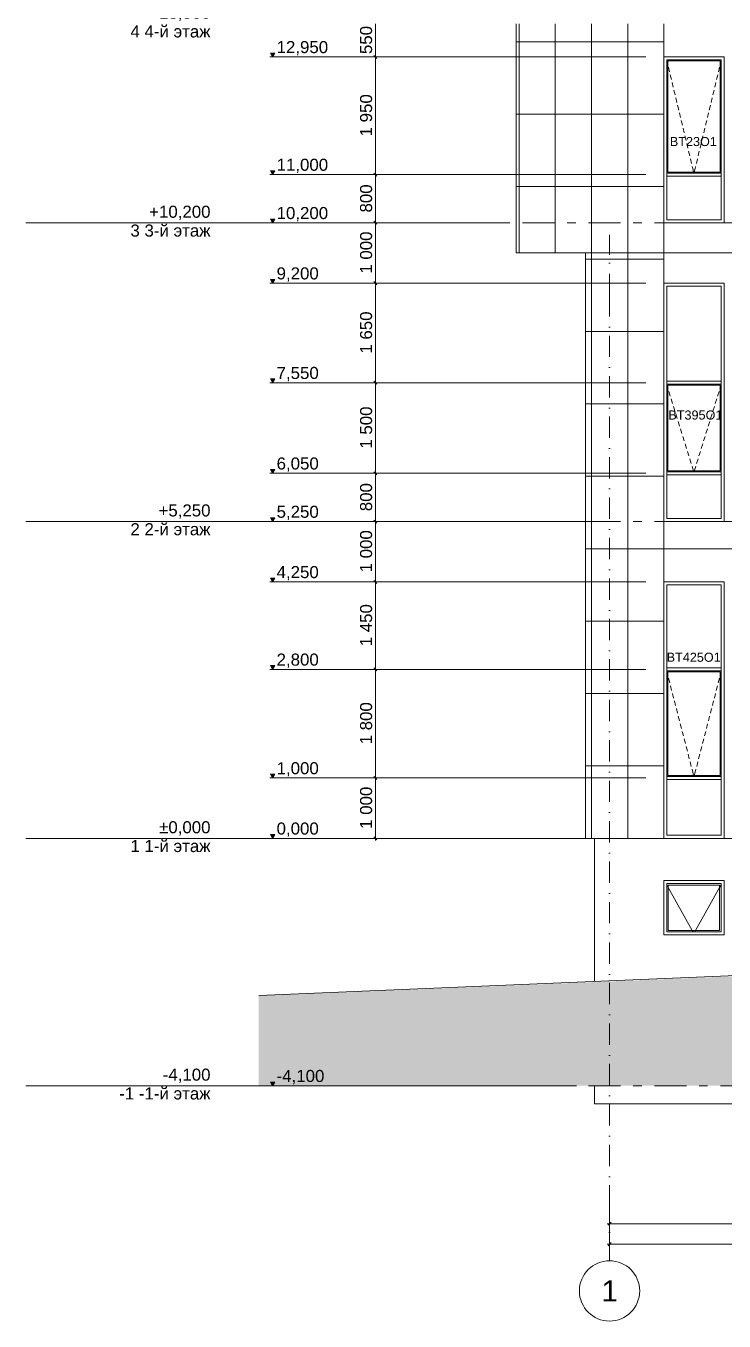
# Model space of a CAD drawing. Header units: millimetres. Extents: x 1499747 to 4341325, y -28481 to 441852.
# Drawn here: x 4170860 to 4182439, y 272654 to 294117 of the extents above; entities that cross this region are included whole.
import ezdxf
from ezdxf.xclip import XClip

# ---------------------------------------------------------------- set-up
doc = ezdxf.new("R2010")
doc.units = ezdxf.units.MM
doc.header["$MEASUREMENT"] = 0
doc.header["$XCLIPFRAME"] = 0
doc.linetypes.add('Штрих-Штриховая', pattern=[1093.611073, 529.166651, -211.666656, 141.111112, -211.666656])
doc.linetypes.add('Штрихпунктирная', pattern=[670.277762, 352.777767, -176.388884, 0, -141.111112])
for name, color, linetype, lineweight in [('2  Фасад_26_0_Ном._пера__1_Ном._пера__7', 7, 'Continuous', 18), ('2  Фасад_26_0_Ном._пера__20_Ном._пера__1', 1, 'Continuous', 18), ('2  Фасад_26_Витражные окна_Ном._пера__1_Ном._пера__7', 7, 'Continuous', 18), ('2  Фасад_26_Витражные окна_Ном._пера__20_Ном._пера__1', 1, 'Continuous', 18), ('2  Фасад_26_Витражные окна_Ном._пера__92_Ном._пера__233', 233, 'Continuous', 18), ('2  Фасад_26_Конструктив - Колонны_Ном._пера__8_Ном._пера__12', 12, 'Continuous', 18), ('2  Фасад_26_Конструктив - Перекрытия_Ном._пера__1_Ном._пера__7', 7, 'Continuous', 18), ('2  Фасад_26_Конструктив - Перекрытия_Ном._пера__89_Ном._пера__111', 111, 'Continuous', 18), ('2  Фасад_26_Местность - Рельеф_Ном._пера__7', 7, 'Continuous', 18), ('2  Фасад_26_Местность - Рельеф_Ном._пера__93_Ном._пера__53', 53, 'Continuous', 18), ('2  Фасад_26_Окна Archicad_Ном._пера__1_Ном._пера__7', 7, 'Continuous', 18), ('2  Фасад_26_Окна Archicad_Ном._пера__3_Ном._пера__30', 30, 'Continuous', 18), ('2  Фасад_26_Окна Archicad_Ном._пера__87_Ном._пера__251', 250, 'Continuous', 18), ('2  Фасад_26_Отделка керамика_Ном._пера__1_Ном._пера__7', 7, 'Continuous', 18), ('2  Фасад_26_Размер - Общий_Ном._пера__1_Ном._пера__7', 7, 'Continuous', 18), ('2  Фасад_26_Сетка кладки_Ном._пера__102_Ном._пера__9', 9, 'Continuous', 18), ('2  Фасад_26_Сетка кладки_Ном._пера__1_Ном._пера__7', 7, 'Continuous', 18), ('2  Фасад_26_Элемент Модели - Оси_Ном._пера__2_Ном._пера__8', 8, 'Continuous', 18)]:
    doc.layers.add(name, color=color, linetype=linetype, lineweight=lineweight)
doc.layers.add('Чертеж и Рисунок', color=7, linetype='Continuous')
doc.styles.add('СГЕНЕРИР_СТИЛЬ_2', font='arial.ttf')

# ---------------------------------------------------------------- blocks, each defined once
blk = doc.blocks.new('Чертеж_6_26', base_point=(1593971, 9692))
at = {"layer": '2  Фасад_26_Местность - Рельеф_Ном._пера__7', "linetype": 'Continuous', "true_color": 0xc7c8ca}
blk.add_hatch(color=9, dxfattribs=at).paths.add_polyline_path([(1592324, 7253), (1588154, 7082), (1588154, 5592), (1649362, 5592), (1649362, 9608)])
at = {"layer": '2  Фасад_26_Размер - Общий_Ном._пера__1_Ном._пера__7', "linetype": 'Continuous', "true_color": 0xc7c8ca}
for points in [[(1588382, 22642), (1588419, 22704), (1588346, 22704)], [(1588382, 20692), (1588419, 20754), (1588346, 20754)], [(1588382, 19892), (1588419, 19954), (1588346, 19954)], [(1588382, 18892), (1588419, 18954), (1588346, 18954)], [(1588382, 17242), (1588419, 17304), (1588346, 17304)], [(1588382, 15742), (1588419, 15804), (1588346, 15804)], [(1588382, 14942), (1588419, 15004), (1588346, 15004)], [(1588382, 13942), (1588419, 14004), (1588346, 14004)], [(1588382, 12492), (1588419, 12554), (1588346, 12554)], [(1588382, 10692), (1588419, 10754), (1588346, 10754)], [(1588382, 9692), (1588419, 9754), (1588346, 9754)], [(1588382, 5592), (1588419, 5654), (1588346, 5654)]]:
    blk.add_hatch(color=9, dxfattribs=at).paths.add_polyline_path(points)
at = {"layer": '2  Фасад_26_0_Ном._пера__1_Ном._пера__7', "color": 9, "linetype": 'Continuous', "true_color": 0xc7c8ca}
for p, q in [((1584292, 19892), (1587354, 19892)), ((1587754, 19892), (1587354, 19892)), ((1587754, 19892), (1587954, 19892)), ((1588054, 19892), (1587954, 19892)), ((1588154, 19892), (1588054, 19892)), ((1584292, 14942), (1587354, 14942)), ((1587754, 14942), (1587354, 14942)), ((1587754, 14942), (1587954, 14942)), ((1588054, 14942), (1587954, 14942)), ((1588154, 14942), (1588054, 14942)), ((1584292, 9692), (1587354, 9692)), ((1587754, 9692), (1587354, 9692)), ((1587754, 9692), (1587954, 9692)), ((1588054, 9692), (1587954, 9692)), ((1588154, 9692), (1588054, 9692)), ((1584292, 5592), (1587354, 5592)), ((1587754, 5592), (1587354, 5592)), ((1587754, 5592), (1587954, 5592)), ((1588054, 5592), (1587954, 5592)), ((1588154, 5592), (1588054, 5592))]:
    blk.add_line(p, q, dxfattribs=at)
at = {"layer": '2  Фасад_26_0_Ном._пера__20_Ном._пера__1', "color": 9, "linetype": 'Штрих-Штриховая', "true_color": 0xc7c8ca}
for p, q in [((1588154, 19892), (1649362, 19892)), ((1588154, 14942), (1649362, 14942)), ((1588154, 9692), (1649362, 9692)), ((1588154, 5592), (1649362, 5592))]:
    blk.add_line(p, q, dxfattribs=at)
at = {"layer": '2  Фасад_26_Витражные окна_Ном._пера__1_Ном._пера__7', "color": 9, "linetype": 'Continuous', "true_color": 0xc7c8ca}
for p, q in [((1594921, 22292), (1594921, 22592)), ((1594921, 22592), (1595371, 22592)), ((1595806, 22577), (1594936, 22577)), ((1594936, 22577), (1594936, 20732)), ((1595371, 22592), (1595821, 22592)), ((1595806, 20732), (1595806, 22577)), ((1595821, 22292), (1595821, 22592)), ((1594921, 20892), (1594921, 22292)), ((1595821, 20892), (1595821, 22292)), ((1594921, 20717), (1594921, 20892)), ((1595821, 20717), (1595821, 20892)), ((1594921, 20692), (1594921, 20717)), ((1595371, 20717), (1594921, 20717)), ((1594921, 20667), (1594921, 20692)), ((1594921, 19942), (1594921, 20667)), ((1595371, 20667), (1594921, 20667)), ((1594936, 20732), (1595806, 20732)), ((1595821, 20717), (1595371, 20717)), ((1595821, 20667), (1595371, 20667)), ((1595821, 20692), (1595821, 20717)), ((1595821, 20667), (1595821, 20692)), ((1595821, 19942), (1595821, 20667)), ((1595371, 19942), (1594921, 19942)), ((1595821, 19942), (1595371, 19942)), ((1595871, 17242), (1595871, 18892)), ((1595821, 18842), (1594921, 18842)), ((1594921, 17242), (1594921, 18842)), ((1595821, 17267), (1595821, 18842)), ((1595821, 17267), (1594921, 17267)), ((1594921, 15742), (1594921, 17242)), ((1595821, 17217), (1594921, 17217)), ((1595806, 17202), (1594936, 17202)), ((1594936, 17202), (1594936, 15782)), ((1595806, 15782), (1595806, 17202)), ((1595821, 17242), (1595821, 17267)), ((1595821, 17217), (1595821, 17242)), ((1595821, 15767), (1595821, 17217)), ((1595871, 15742), (1595871, 17242)), ((1595821, 15767), (1594921, 15767)), ((1594921, 14992), (1594921, 15742)), ((1595821, 15717), (1594921, 15717)), ((1594936, 15782), (1595806, 15782)), ((1595821, 15742), (1595821, 15767)), ((1595821, 15717), (1595821, 15742)), ((1595821, 14992), (1595821, 15717)), ((1595871, 14942), (1595871, 15742)), ((1595821, 14992), (1594921, 14992)), ((1594921, 13892), (1595371, 13892)), ((1594921, 12992), (1594921, 13892)), ((1595371, 13892), (1595821, 13892)), ((1595821, 12992), (1595821, 13892)), ((1595871, 12992), (1595871, 13942)), ((1594921, 12517), (1594921, 12992)), ((1595821, 12517), (1595821, 12992)), ((1595871, 12492), (1595871, 12992)), ((1594921, 12492), (1594921, 12517)), ((1595371, 12517), (1594921, 12517)), ((1594921, 12467), (1594921, 12492)), ((1595371, 12467), (1594921, 12467)), ((1594921, 12092), (1594921, 12467)), ((1595806, 12452), (1594936, 12452)), ((1594936, 12452), (1594936, 10732)), ((1595821, 12517), (1595371, 12517)), ((1595821, 12467), (1595371, 12467)), ((1595806, 10732), (1595806, 12452)), ((1595821, 12492), (1595821, 12517)), ((1595821, 12467), (1595821, 12492)), ((1595821, 12092), (1595821, 12467)), ((1595871, 12092), (1595871, 12492)), ((1594921, 10717), (1594921, 12092)), ((1595821, 10717), (1595821, 12092)), ((1595871, 10692), (1595871, 12092)), ((1594936, 10732), (1595806, 10732)), ((1594921, 10692), (1594921, 10717)), ((1595371, 10717), (1594921, 10717)), ((1594921, 10667), (1594921, 10692)), ((1594921, 9742), (1594921, 10667)), ((1595371, 10667), (1594921, 10667)), ((1595821, 10717), (1595371, 10717)), ((1595821, 10667), (1595371, 10667)), ((1595821, 10692), (1595821, 10717)), ((1595821, 10667), (1595821, 10692)), ((1595821, 9742), (1595821, 10667)), ((1595871, 9692), (1595871, 10692)), ((1595371, 9692), (1594872, 9692)), ((1595371, 9742), (1594921, 9742)), ((1595821, 9742), (1595371, 9742)), ((1595871, 9692), (1595371, 9692))]:
    blk.add_line(p, q, dxfattribs=at)
at = {"layer": '2  Фасад_26_Витражные окна_Ном._пера__92_Ном._пера__233', "color": 9, "linetype": 'Continuous', "true_color": 0xc7c8ca}
for p, q in [((1594921, 22576), (1594935, 22519)), ((1595821, 22576), (1595807, 22519)), ((1594947, 22471), (1594965, 22393)), ((1594977, 22344), (1594996, 22266)), ((1595765, 22344), (1595746, 22266)), ((1595796, 22471), (1595777, 22393)), ((1595008, 22218), (1595026, 22140)), ((1595735, 22218), (1595716, 22140)), ((1595038, 22091), (1595057, 22014)), ((1595069, 21965), (1595087, 21887)), ((1595674, 21965), (1595655, 21887)), ((1595704, 22091), (1595685, 22014)), ((1595099, 21839), (1595118, 21761)), ((1595130, 21712), (1595148, 21635)), ((1595613, 21712), (1595594, 21635)), ((1595643, 21839), (1595624, 21761)), ((1595160, 21586), (1595179, 21508)), ((1595582, 21586), (1595563, 21508)), ((1595191, 21460), (1595209, 21382)), ((1595221, 21333), (1595240, 21255)), ((1595521, 21333), (1595502, 21255)), ((1595552, 21460), (1595533, 21382)), ((1595252, 21207), (1595270, 21129)), ((1595282, 21081), (1595301, 21003)), ((1595460, 21081), (1595441, 21003)), ((1595491, 21207), (1595472, 21129)), ((1595313, 20954), (1595331, 20876)), ((1595343, 20828), (1595352, 20790)), ((1595399, 20828), (1595390, 20790)), ((1595430, 20954), (1595411, 20876)), ((1595352, 20790), (1595366, 20732)), ((1595366, 20732), (1595370, 20717)), ((1595376, 20732), (1595372, 20717)), ((1595390, 20790), (1595376, 20732)), ((1594921, 17206), (1594936, 17158)), ((1595821, 17206), (1595806, 17158)), ((1594936, 17158), (1594940, 17146)), ((1594954, 17098), (1594978, 17021)), ((1594993, 16974), (1595017, 16897)), ((1595748, 16974), (1595725, 16897)), ((1595787, 17098), (1595763, 17021)), ((1595806, 17158), (1595802, 17146)), ((1595032, 16850), (1595056, 16773)), ((1595710, 16850), (1595686, 16773)), ((1595071, 16725), (1595094, 16649)), ((1595109, 16601), (1595133, 16525)), ((1595632, 16601), (1595609, 16525)), ((1595671, 16725), (1595647, 16649)), ((1595148, 16477), (1595172, 16401)), ((1595187, 16353), (1595210, 16277)), ((1595555, 16353), (1595531, 16277)), ((1595594, 16477), (1595570, 16401)), ((1595225, 16229), (1595249, 16153)), ((1595264, 16105), (1595288, 16029)), ((1595478, 16105), (1595454, 16029)), ((1595516, 16229), (1595493, 16153)), ((1595303, 15981), (1595326, 15904)), ((1595439, 15981), (1595415, 15904)), ((1595341, 15857), (1595347, 15838)), ((1595347, 15838), (1595365, 15782)), ((1595365, 15782), (1595369, 15767)), ((1595377, 15782), (1595372, 15767)), ((1595395, 15838), (1595377, 15782)), ((1595400, 15857), (1595395, 15838)), ((1594921, 12453), (1594936, 12395)), ((1595821, 12453), (1595806, 12395)), ((1594949, 12346), (1594969, 12269)), ((1595794, 12346), (1595774, 12269)), ((1594981, 12220), (1595001, 12143)), ((1595014, 12094), (1595034, 12017)), ((1595729, 12094), (1595709, 12017)), ((1595761, 12220), (1595741, 12143)), ((1595046, 11969), (1595066, 11891)), ((1595079, 11843), (1595099, 11765)), ((1595664, 11843), (1595644, 11765)), ((1595696, 11969), (1595676, 11891)), ((1595111, 11717), (1595132, 11639)), ((1595144, 11591), (1595164, 11513)), ((1595598, 11591), (1595578, 11513)), ((1595631, 11717), (1595611, 11639)), ((1595177, 11465), (1595197, 11388)), ((1595566, 11465), (1595546, 11388)), ((1595209, 11339), (1595229, 11262)), ((1595242, 11213), (1595262, 11136)), ((1595501, 11213), (1595481, 11136)), ((1595533, 11339), (1595513, 11262)), ((1595274, 11087), (1595294, 11010)), ((1595307, 10962), (1595327, 10884)), ((1595436, 10962), (1595416, 10884)), ((1595468, 11087), (1595448, 11010)), ((1595339, 10836), (1595351, 10789)), ((1595351, 10789), (1595366, 10732)), ((1595366, 10732), (1595370, 10717)), ((1595376, 10732), (1595373, 10717)), ((1595391, 10789), (1595376, 10732)), ((1595403, 10836), (1595391, 10789))]:
    blk.add_line(p, q, dxfattribs=at)
at = {"layer": '2  Фасад_26_Конструктив - Колонны_Ном._пера__8_Ном._пера__12', "color": 9, "linetype": 'Continuous', "true_color": 0xc7c8ca}
blk.add_line((1593721, 7319), (1593721, 9692), dxfattribs=at)
at = {"layer": '2  Фасад_26_Конструктив - Перекрытия_Ном._пера__1_Ном._пера__7', "linetype": 'Continuous'}
blk.add_line((1595871, 9692), (1595872, 9692), dxfattribs=at)
at = {"layer": '2  Фасад_26_Конструктив - Перекрытия_Ном._пера__89_Ном._пера__111', "linetype": 'Continuous'}
for q in [(1593721, 5592), (1612521, 5292)]:
    blk.add_line((1593721, 5292), q, dxfattribs=at)
at = {"layer": '2  Фасад_26_Местность - Рельеф_Ном._пера__93_Ном._пера__53', "color": 9, "linetype": 'Continuous', "true_color": 0xc7c8ca}
blk.add_line((1588154, 7085), (1613565, 8151), dxfattribs=at)
at = {"layer": '2  Фасад_26_Окна Archicad_Ном._пера__1_Ном._пера__7', "color": 9, "linetype": 'Continuous', "true_color": 0xc7c8ca}
for p, q in [((1594921, 8142), (1594921, 8942)), ((1594921, 8942), (1595821, 8942)), ((1594946, 8167), (1594946, 8917)), ((1594946, 8917), (1595796, 8917)), ((1595796, 8917), (1595796, 8167)), ((1595821, 8942), (1595821, 8142)), ((1595796, 8167), (1594946, 8167)), ((1595821, 8142), (1594921, 8142))]:
    blk.add_line(p, q, dxfattribs=at)
at = {"layer": '2  Фасад_26_Окна Archicad_Ном._пера__3_Ном._пера__30', "color": 9, "linetype": 'Continuous', "true_color": 0xc7c8ca}
for p, q in [((1594921, 8922), (1594946, 8877)), ((1594946, 8877), (1595343, 8167)), ((1595796, 8877), (1595399, 8167)), ((1595821, 8922), (1595796, 8877)), ((1595343, 8167), (1595357, 8142)), ((1595399, 8167), (1595385, 8142))]:
    blk.add_line(p, q, dxfattribs=at)
at = {"layer": '2  Фасад_26_Окна Archicad_Ном._пера__87_Ном._пера__251', "color": 9, "linetype": 'Continuous', "true_color": 0xc7c8ca}
for p, q in [((1594871, 8092), (1594871, 8992)), ((1594871, 8992), (1595871, 8992)), ((1595871, 8992), (1595871, 8092)), ((1595871, 8092), (1594871, 8092))]:
    blk.add_line(p, q, dxfattribs=at)
at = {"layer": '2  Фасад_26_Отделка керамика_Ном._пера__1_Ном._пера__7', "color": 9, "linetype": 'Continuous', "true_color": 0xc7c8ca}
for p, q in [((1592421, 19392), (1592421, 23192)), ((1592421, 23192), (1592421, 19392)), ((1594871, 19892), (1594871, 22642)), ((1594871, 22642), (1595871, 22642)), ((1595871, 22642), (1595871, 19892)), ((1595871, 19892), (1594871, 19892)), ((1592421, 19392), (1598871, 19392)), ((1593571, 19392), (1593571, 9692)), ((1594871, 14942), (1594871, 18892)), ((1594871, 18892), (1595871, 18892)), ((1595871, 18892), (1595871, 14942)), ((1595871, 14942), (1594871, 14942)), ((1594872, 9692), (1594872, 13942)), ((1594872, 13942), (1595872, 13942)), ((1593571, 9692), (1594872, 9692))]:
    blk.add_line(p, q, dxfattribs=at)
at = {"layer": '2  Фасад_26_Размер - Общий_Ном._пера__1_Ном._пера__7', "color": 9, "linetype": 'Continuous', "true_color": 0xc7c8ca}
for p, q in [((1590088, 22642), (1590088, 23192)), ((1588382, 22642), (1588335, 22642)), ((1588382, 22642), (1588346, 22704)), ((1588346, 22704), (1588419, 22704)), ((1588419, 22704), (1588382, 22642)), ((1588382, 22642), (1594571, 22642)), ((1594571, 22642), (1590041, 22642)), ((1594571, 22642), (1590041, 22642)), ((1590063, 22667), (1590113, 22617)), ((1590063, 22667), (1590113, 22617)), ((1590088, 20692), (1590088, 22642)), ((1588382, 20692), (1588335, 20692)), ((1588382, 20692), (1588346, 20754)), ((1588346, 20754), (1588419, 20754)), ((1588419, 20754), (1588382, 20692)), ((1588382, 20692), (1594571, 20692)), ((1594571, 20692), (1590041, 20692)), ((1594571, 20692), (1590041, 20692)), ((1590063, 20717), (1590113, 20667)), ((1590063, 20717), (1590113, 20667)), ((1590088, 19892), (1590088, 20692)), ((1588382, 19892), (1588335, 19892)), ((1588382, 19892), (1588346, 19954)), ((1588346, 19954), (1588419, 19954)), ((1588419, 19954), (1588382, 19892)), ((1588382, 19892), (1592271, 19892)), ((1592271, 19892), (1590041, 19892)), ((1592271, 19892), (1590041, 19892)), ((1590063, 19917), (1590113, 19867)), ((1590063, 19917), (1590113, 19867)), ((1590088, 18892), (1590088, 19892)), ((1588382, 18892), (1588335, 18892)), ((1588382, 18892), (1588346, 18954)), ((1588346, 18954), (1588419, 18954)), ((1588419, 18954), (1588382, 18892)), ((1588382, 18892), (1594571, 18892)), ((1594571, 18892), (1590041, 18892)), ((1594571, 18892), (1590041, 18892)), ((1590063, 18917), (1590113, 18867)), ((1590063, 18917), (1590113, 18867)), ((1590088, 17242), (1590088, 18892)), ((1588382, 17242), (1588335, 17242)), ((1588382, 17242), (1588346, 17304)), ((1588346, 17304), (1588419, 17304)), ((1588419, 17304), (1588382, 17242)), ((1588382, 17242), (1594571, 17242)), ((1594571, 17242), (1590041, 17242)), ((1590063, 17267), (1590113, 17217)), ((1590063, 17267), (1590113, 17217)), ((1590088, 15742), (1590088, 17242)), ((1590088, 15742), (1590088, 17242)), ((1590088, 15742), (1590088, 17242)), ((1588382, 15742), (1588335, 15742)), ((1588382, 15742), (1588346, 15804)), ((1588346, 15804), (1588419, 15804)), ((1588419, 15804), (1588382, 15742)), ((1588382, 15742), (1594571, 15742)), ((1594571, 15742), (1590041, 15742)), ((1590063, 15767), (1590113, 15717)), ((1590063, 15767), (1590113, 15717)), ((1590088, 14942), (1590088, 15742)), ((1588382, 14942), (1588335, 14942)), ((1588382, 14942), (1588346, 15004)), ((1588346, 15004), (1588419, 15004)), ((1588419, 15004), (1588382, 14942)), ((1588382, 14942), (1593421, 14942)), ((1593671, 14942), (1590041, 14942)), ((1593671, 14942), (1590041, 14942)), ((1590063, 14967), (1590113, 14917)), ((1590063, 14967), (1590113, 14917)), ((1590088, 13942), (1590088, 14942)), ((1588382, 13942), (1588346, 14004)), ((1588346, 14004), (1588419, 14004)), ((1588419, 14004), (1588382, 13942)), ((1590063, 13967), (1590113, 13917)), ((1590063, 13967), (1590113, 13917)), ((1588382, 13942), (1588335, 13942)), ((1588382, 13942), (1594571, 13942)), ((1594571, 13942), (1590041, 13942)), ((1594571, 13942), (1590041, 13942)), ((1590088, 12492), (1590088, 13942)), ((1588382, 12492), (1588335, 12492)), ((1588382, 12492), (1588346, 12554)), ((1588346, 12554), (1588419, 12554)), ((1588419, 12554), (1588382, 12492)), ((1588382, 12492), (1594571, 12492)), ((1594571, 12492), (1590041, 12492)), ((1590063, 12517), (1590113, 12467)), ((1590063, 12517), (1590113, 12467)), ((1590088, 10692), (1590088, 12492)), ((1590088, 10692), (1590088, 12492)), ((1588382, 10692), (1588346, 10754)), ((1588346, 10754), (1588419, 10754)), ((1588419, 10754), (1588382, 10692)), ((1588382, 10692), (1588335, 10692)), ((1588382, 10692), (1594571, 10692)), ((1594571, 10692), (1590041, 10692)), ((1594571, 10692), (1590041, 10692)), ((1590063, 10717), (1590113, 10667)), ((1590063, 10717), (1590113, 10667)), ((1590088, 9692), (1590088, 10692)), ((1588382, 9692), (1588335, 9692)), ((1588382, 9692), (1588346, 9754)), ((1588346, 9754), (1588419, 9754)), ((1588419, 9754), (1588382, 9692)), ((1588382, 9692), (1593421, 9692)), ((1593671, 9692), (1590041, 9692)), ((1590063, 9717), (1590113, 9667)), ((1590088, 9654), (1590088, 9692)), ((1588382, 5592), (1588335, 5592)), ((1588382, 5592), (1588346, 5654)), ((1588346, 5654), (1588419, 5654)), ((1588419, 5654), (1588382, 5592)), ((1588382, 5592), (1593421, 5592)), ((1593934, 3306), (1593971, 3306)), ((1593996, 3331), (1593946, 3281)), ((1593971, 2992), (1593971, 3353)), ((1593971, 3306), (1598671, 3306)), ((1593971, 3306), (1598671, 3306)), ((1593971, 2920), (1593971, 3014)), ((1593934, 2967), (1593971, 2967)), ((1593996, 2992), (1593946, 2942)), ((1593971, 2967), (1645771, 2967))]:
    blk.add_line(p, q, dxfattribs=at)
at = {"layer": '2  Фасад_26_Сетка кладки_Ном._пера__102_Ном._пера__9', "color": 9, "linetype": 'Continuous', "true_color": 0xc7c8ca, "flags": 128}
for points in [[(1592472, 23192), (1592472, 19392)], [(1593072, 23192), (1593072, 19392)], [(1593672, 23192), (1593672, 9692)], [(1594272, 23192), (1594272, 9692)], [(1594872, 23192), (1594872, 9692)], [(1592421, 22892), (1594872, 22892)], [(1592421, 21692), (1594872, 21692)], [(1592421, 20492), (1594872, 20492)], [(1593571, 19292), (1594872, 19292)], [(1593571, 18092), (1594872, 18092)], [(1593571, 16892), (1594872, 16892)], [(1593571, 15692), (1594872, 15692)], [(1593571, 14492), (1631271, 14492)], [(1593571, 13292), (1594872, 13292)], [(1593571, 12092), (1594872, 12092)], [(1593571, 10892), (1594872, 10892)], [(1593571, 9692), (1594872, 9692)]]:
    blk.add_lwpolyline(points, dxfattribs=at)
at = {"layer": '2  Фасад_26_Сетка кладки_Ном._пера__1_Ном._пера__7', "color": 9, "linetype": 'Continuous', "true_color": 0xc7c8ca}
blk.add_line((1592420, 23192), (1592420, 19392), dxfattribs=at)
at = {"layer": '2  Фасад_26_Элемент Модели - Оси_Ном._пера__2_Ном._пера__8', "linetype": 'Штрихпунктирная'}
for p, q in [((1593971, 18692), (1593971, 19692)), ((1593971, 18692), (1593971, 3692)), ((1593971, 3692), (1593971, 2692))]:
    blk.add_line(p, q, dxfattribs=at)
at = {"layer": '2  Фасад_26_Элемент Модели - Оси_Ном._пера__2_Ном._пера__8', "linetype": 'Continuous'}
blk.add_line((1593971, 3692), (1593971, 3692), dxfattribs=at)
blk.add_line((1593971, 3692), (1593971, 3692), dxfattribs=at)
blk.add_circle((1593971, 2192), 500, dxfattribs=at)
at = {"layer": '2  Фасад_26_0_Ном._пера__1_Ном._пера__7', "color": 9, "linetype": 'Continuous', "true_color": 0xc7c8ca, "char_height": 200, "attachment_point": 3, "style": 'СГЕНЕРИР_СТИЛЬ_2'}
for s, insert, line_spacing_factor in [('\\A1;{\\pqr;\\pt0;\\fArial|b0|i0|c204|p0;\\W1.000000;+13,500\\P\\pqr;\\pt0;\\fArial|b0|i0|c204|p0;\\W1.000000;4 4-й этаж}', (1587354, 23476), 0.936542), ('\\A1;{\\pqr;\\pt0;\\fArial|b0|i0|c204|p0;\\W1.000000;+10,200\\P\\pqr;\\pt0;\\fArial|b0|i0|c204|p0;\\W1.000000;3 3-й этаж}', (1587354, 20176), 0.935851), ('\\A1;{\\pqr;\\pt0;\\fArial|b0|i0|c204|p0;\\W1.000000;+5,250\\P\\pqr;\\pt0;\\fArial|b0|i0|c204|p0;\\W1.000000;2 2-й этаж}', (1587354, 15226), 0.934265), ('\\A1;{\\pqr;\\pt0;\\fArial|b0|i0|c204|p0;\\W1.000000;±0,000\\P\\pqr;\\pt0;\\fArial|b0|i0|c204|p0;\\W1.000000;1 1-й этаж}', (1587354, 9976), 0.934265), ('\\A1;{\\pqr;\\pt0;\\fArial|b0|i0|c204|p0;\\W1.000000;-4,100\\P\\pqr;\\pt0;\\fArial|b0|i0|c204|p0;\\W1.000000;-1 -1-й этаж}', (1587354, 5876), 0.934265)]:
    blk.add_mtext(s, dxfattribs=dict(at, insert=insert, line_spacing_factor=line_spacing_factor))
at = {"layer": '2  Фасад_26_Витражные окна_Ном._пера__20_Ном._пера__1', "color": 9, "linetype": 'Continuous', "true_color": 0xc7c8ca, "char_height": 150, "attachment_point": 4, "style": 'СГЕНЕРИР_СТИЛЬ_2'}
for s, insert in [('\\A1;{\\pql;\\fArial|b0|i0|c204|p0;\\W1.000000;ВТ23О1}', (1594971, 21238)), ('\\A1;{\\pql;\\fArial|b0|i0|c204|p0;\\W1.000000;ВТ395О1}', (1594946, 16706)), ('\\A1;{\\pql;\\fArial|b0|i0|c204|p0;\\W1.000000;ВТ425О1}', (1594918, 12692))]:
    blk.add_mtext(s, dxfattribs=dict(at, insert=insert))
at = {"layer": '2  Фасад_26_Размер - Общий_Ном._пера__1_Ном._пера__7', "color": 9, "linetype": 'Continuous', "true_color": 0xc7c8ca, "char_height": 200, "attachment_point": 7, "rotation": 90, "style": 'СГЕНЕРИР_СТИЛЬ_2'}
for s, insert in [('\\A1;{\\pql;\\fArial|b0|i0|c204|p0;\\W1.000000;550}', (1590036, 22688)), ('\\A1;{\\pql;\\fArial|b0|i0|c204|p0;\\W1.000000;1\xa0950}', (1590036, 21324)), ('\\A1;{\\pql;\\fArial|b0|i0|c204|p0;\\W1.000000;800}', (1590036, 20063)), ('\\A1;{\\pql;\\fArial|b0|i0|c204|p0;\\W1.000000;1\xa0000}', (1590036, 19049)), ('\\A1;{\\pql;\\fArial|b0|i0|c204|p0;\\W1.000000;1\xa0650}', (1590036, 17724)), ('\\A1;{\\pql;\\fArial|b0|i0|c204|p0;\\W1.000000;1\xa0500}', (1590036, 16149)), ('\\A1;{\\pql;\\fArial|b0|i0|c204|p0;\\W1.000000;800}', (1590036, 15113)), ('\\A1;{\\pql;\\fArial|b0|i0|c204|p0;\\W1.000000;1\xa0000}', (1590036, 14099)), ('\\A1;{\\pql;\\fArial|b0|i0|c204|p0;\\W1.000000;1\xa0450}', (1590036, 12874)), ('\\A1;{\\pql;\\fArial|b0|i0|c204|p0;\\W1.000000;1\xa0800}', (1590036, 11249)), ('\\A1;{\\pql;\\fArial|b0|i0|c204|p0;\\W1.000000;1\xa0000}', (1590036, 9849))]:
    blk.add_mtext(s, dxfattribs=dict(at, insert=insert))
at = {"layer": '2  Фасад_26_Размер - Общий_Ном._пера__1_Ном._пера__7', "color": 9, "linetype": 'Continuous', "true_color": 0xc7c8ca, "char_height": 200, "attachment_point": 7, "style": 'СГЕНЕРИР_СТИЛЬ_2'}
for s, insert in [('\\A1;{\\pql;\\fArial|b0|i0|c204|p0;\\W1.000000;12,950}', (1588450, 22667)), ('\\A1;{\\pql;\\fArial|b0|i0|c204|p0;\\W1.000000;11,000}', (1588450, 20717)), ('\\A1;{\\pql;\\fArial|b0|i0|c204|p0;\\W1.000000;10,200}', (1588450, 19917)), ('\\A1;{\\pql;\\fArial|b0|i0|c204|p0;\\W1.000000;9,200}', (1588450, 18917)), ('\\A1;{\\pql;\\fArial|b0|i0|c204|p0;\\W1.000000;7,550}', (1588450, 17267)), ('\\A1;{\\pql;\\fArial|b0|i0|c204|p0;\\W1.000000;6,050}', (1588450, 15767)), ('\\A1;{\\pql;\\fArial|b0|i0|c204|p0;\\W1.000000;5,250}', (1588450, 14967)), ('\\A1;{\\pql;\\fArial|b0|i0|c204|p0;\\W1.000000;4,250}', (1588450, 13967)), ('\\A1;{\\pql;\\fArial|b0|i0|c204|p0;\\W1.000000;2,800}', (1588450, 12517)), ('\\A1;{\\pql;\\fArial|b0|i0|c204|p0;\\W1.000000;1,000}', (1588450, 10717)), ('\\A1;{\\pql;\\fArial|b0|i0|c204|p0;\\W1.000000;0,000}', (1588450, 9717)), ('\\A1;{\\pql;\\fArial|b0|i0|c204|p0;\\W1.000000;-4,100}', (1588450, 5617))]:
    blk.add_mtext(s, dxfattribs=dict(at, insert=insert))
at = {"layer": '2  Фасад_26_Элемент Модели - Оси_Ном._пера__2_Ном._пера__8', "linetype": 'Continuous', "insert": (1593838, 2367), "char_height": 350, "attachment_point": 1, "style": 'СГЕНЕРИР_СТИЛЬ_2'}
blk.add_mtext('\\A1;{\\pql;\\fArial|b0|i0|c204|p0;\\W1.000000;1}', dxfattribs=at)

msp = doc.modelspace()

# ---------------------------------------------------------------- block references
at = {"layer": 'Чертеж и Рисунок', "linetype": 'Continuous'}
ref = msp.add_blockref('Чертеж_6_26', (4180538.6, 280653.8), dxfattribs=at)
XClip(ref).set_block_clipping_path([(1584000, -1363.8745008171), (1668000, 58641.949014614)])

doc.saveas('drawing.dxf')
